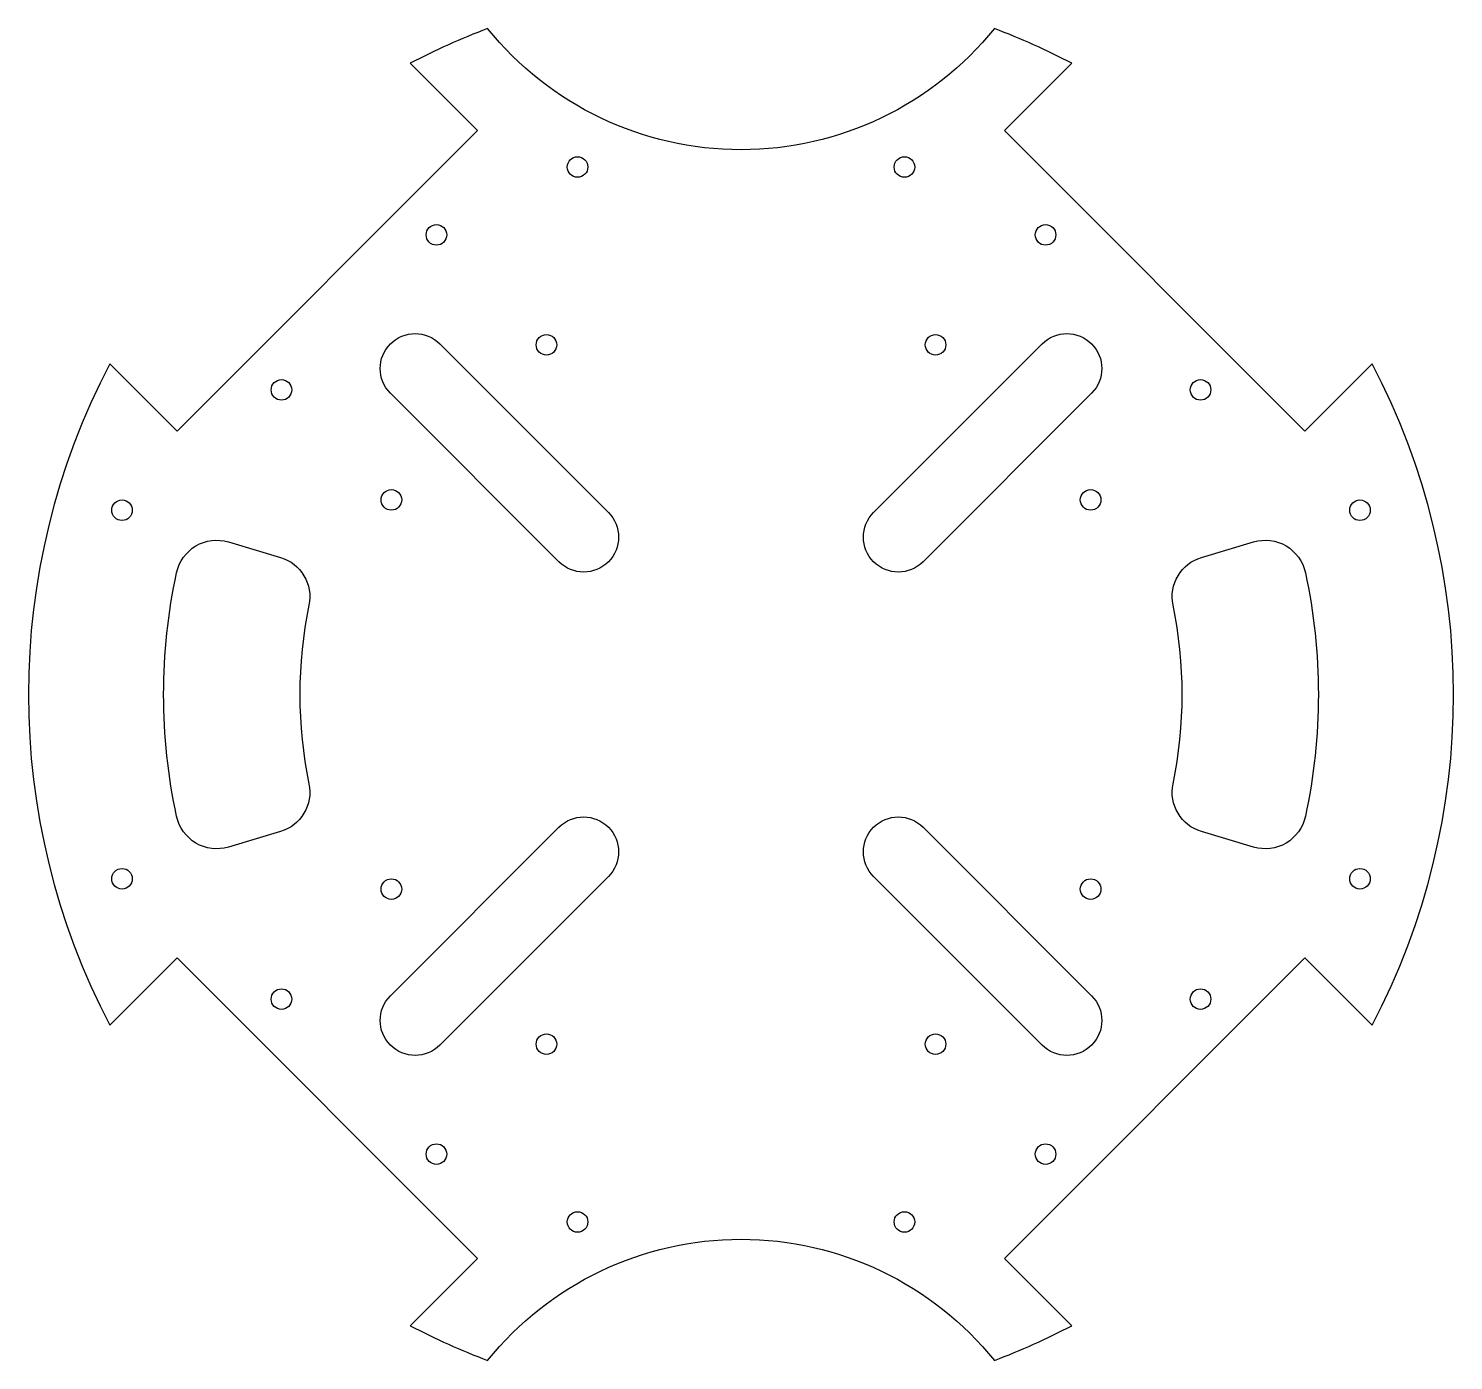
# Model space of a CAD drawing. Header units: millimetres. Extents: x -104 to 104, y -97 to 97.
import ezdxf

# ---------------------------------------------------------------- set-up
doc = ezdxf.new("R2010")
doc.units = ezdxf.units.MM

msp = doc.modelspace()

# ---------------------------------------------------------------- linework, layer by layer
for points in [[(-82.29, 38.45), (-92.12, 48.28, 0.246159), (-92.12, -48.28), (-82.29, -38.45), (-38.45, -82.29), (-48.28, -92.12, 0.029783), (-36.99, -97.2, -0.478513), (36.99, -97.2, 0.029783), (48.28, -92.12), (38.45, -82.29), (82.29, -38.45), (92.12, -48.28, 0.246159), (92.12, 48.28), (82.29, 38.45), (38.45, 82.29), (48.28, 92.12, 0.029783), (36.99, 97.2, -0.478513), (-36.99, 97.2, 0.029783), (-48.28, 92.12), (-38.45, 82.29)], [(-26.57, 19.36), (-51.17, 43.96, -1), (-43.96, 51.17), (-19.36, 26.57, -1)], [(26.57, 19.36, -1), (19.36, 26.57), (43.96, 51.17, -1), (51.17, 43.96)], [(-82.38, -17.78, -0.106692), (-82.38, 17.78, -0.436868), (-74.81, 22.27), (-67.23, 20.01, -0.389435), (-63.06, 13.04, 0.102339), (-63.06, -13.04, -0.389435), (-67.23, -20.01), (-74.81, -22.27, -0.436868)], [(82.38, 17.78, -0.106692), (82.38, -17.78, -0.436868), (74.81, -22.27), (67.23, -20.01, -0.389435), (63.06, -13.04, 0.102339), (63.06, 13.04, -0.389435), (67.23, 20.01), (74.81, 22.27, -0.436868)], [(-26.57, -19.36, -1), (-19.36, -26.57), (-43.96, -51.17, -1), (-51.17, -43.96)], [(43.96, -51.17), (19.36, -26.57, -1), (26.57, -19.36), (51.17, -43.96, -1)]]:
    msp.add_lwpolyline(points, format="xyb", close=True)
for centre in [(-23.86, 76.98), (23.86, 76.98), (-44.46, 67.08), (44.46, 67.08), (-28.4, 51.03), (28.4, 51.03), (-67.08, 44.46), (67.08, 44.46), (-51.03, 28.4), (51.03, 28.4), (-90.35, 26.89), (90.35, 26.89), (-90.35, -26.89), (-51.03, -28.4), (51.03, -28.4), (90.35, -26.89), (-67.08, -44.46), (67.08, -44.46), (-28.4, -51.03), (28.4, -51.03), (-44.46, -67.08), (44.46, -67.08), (-23.86, -76.98), (23.86, -76.98)]:
    msp.add_circle(centre, 1.5)

doc.saveas('drawing.dxf')
